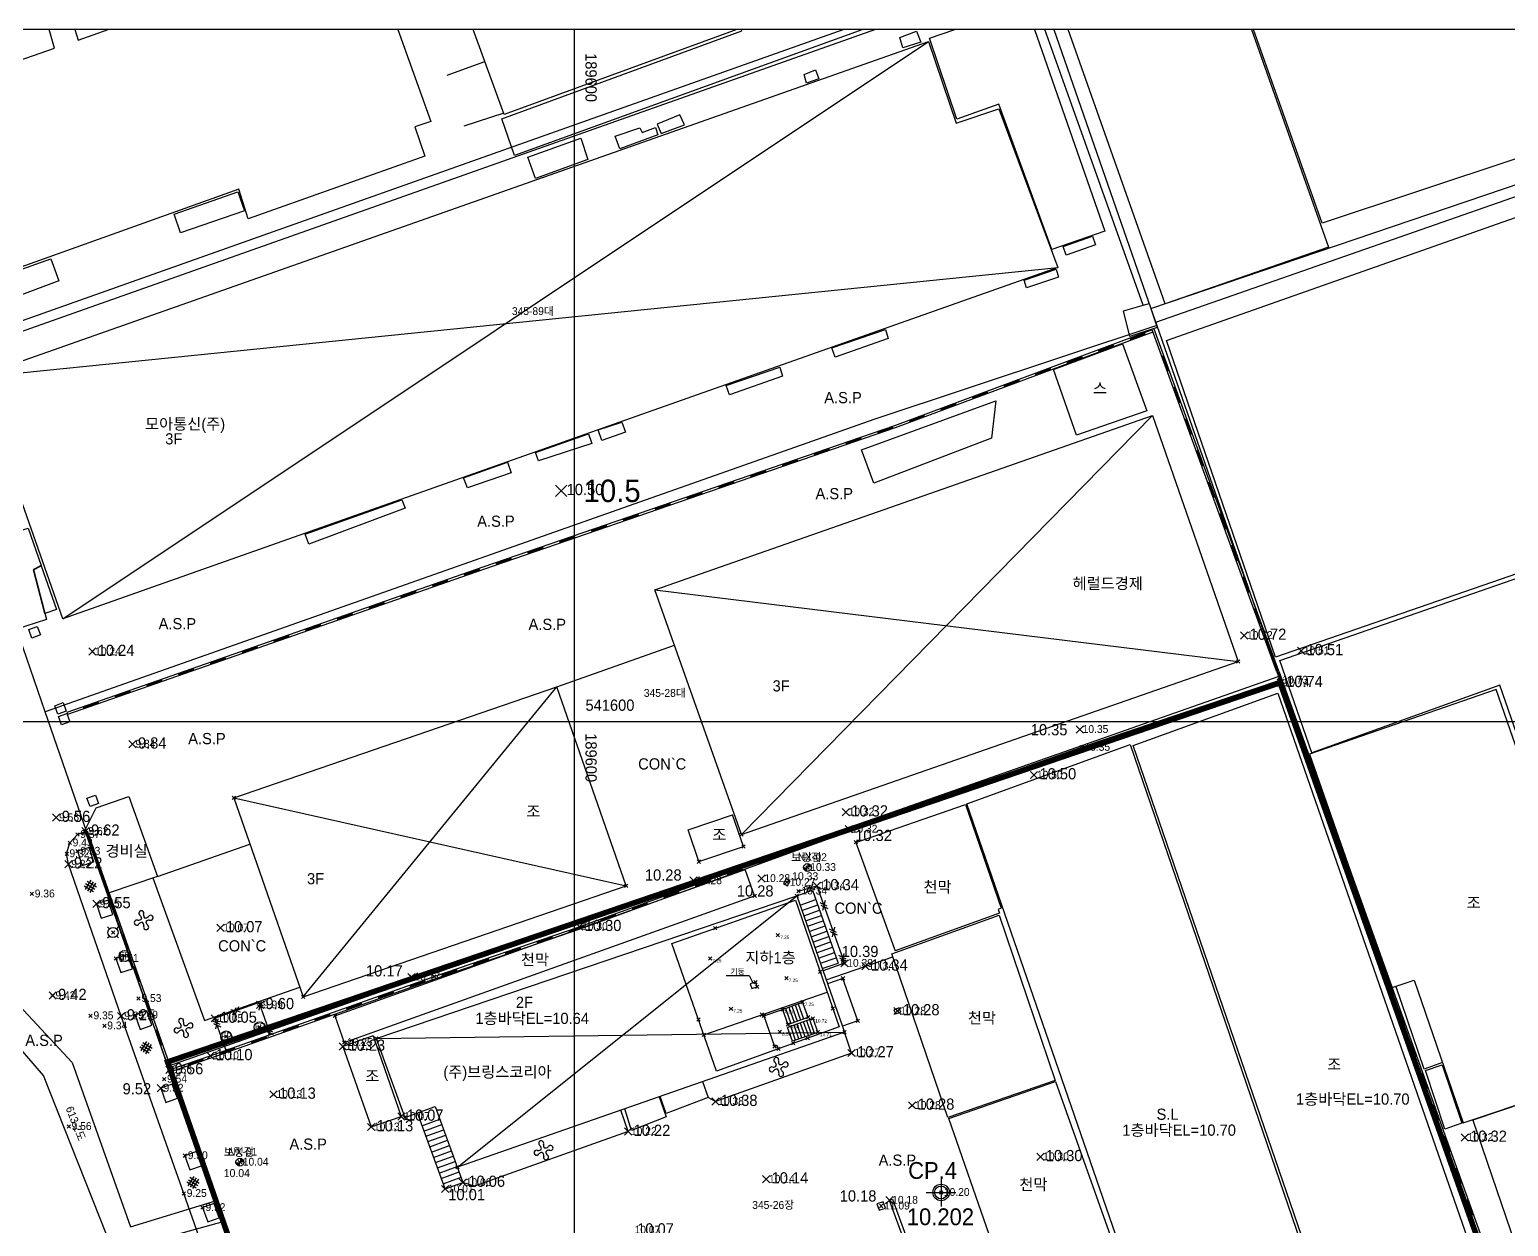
# Model space of a CAD drawing. Extents: x 189484 to 189792, y 541440 to 541662.
# Drawn here: x 189551.4 to 189683.3, y 541555 to 541661.8 of the extents above; entities that cross this region are included whole.
import ezdxf
from ezdxf.enums import TextEntityAlignment as Align
from ezdxf.xclip import XClip

# ---------------------------------------------------------------- set-up
doc = ezdxf.new("R2010")
doc.units = 0
doc.header["$MEASUREMENT"] = 0
doc.header["$XCLIPFRAME"] = 2
doc.linetypes.add('PHANTOM2', pattern=[31.75, 15.875, -3.175, 3.175, -3.175, 3.175, -3.175])
doc.layers.get('0').update_dxf_attribs({"linetype": 'CONTINUOUS'})
for name, color, linetype in [('#REV', 230, 'CONTINUOUS'), ('elevation-1', 4, 'CONTINUOUS'), ('point-1', 4, 'CONTINUOUS'), ('가로등', 4, 'CONTINUOUS'), ('가로수분', 3, 'CONTINUOUS'), ('그리드', 251, 'CONTINUOUS'), ('도근점', 1, 'CONTINUOUS'), ('배수로 집수정 빗물받이', 5, 'CONTINUOUS'), ('보링', 7, 'CONTINUOUS'), ('보링점', 56, 'CONTINUOUS'), ('울타리', 7, 'CONTINUOUS'), ('지번', 6, 'CONTINUOUS'), ('지적도', 1, 'CONTINUOUS'), ('지하1층 현황', 146, 'CONTINUOUS'), ('현황', 7, 'CONTINUOUS'), ('화력주', 4, 'CONTINUOUS')]:
    doc.layers.add(name, color=color, linetype=linetype)
for name, color, linetype, plot in [('CA002', 7, 'CONTINUOUS', False), ('CA0021', 7, 'CONTINUOUS', False), ('SPOTX', 1, 'CONTINUOUS', False), ('SPOTX-지하1층', 1, 'CONTINUOUS', False), ('STEXT3', 7, 'CONTINUOUS', False), ('STEXT3-지하1층', 7, 'CONTINUOUS', False)]:
    doc.layers.add(name, color=color, linetype=linetype, plot=plot)
doc.styles.add('돋움', font='Dotum.ttf')

# ---------------------------------------------------------------- blocks, each defined once
blk = doc.blocks.new('SPOTX')
at = {"color": 1}
for p, q in [((-0.5, -0.5), (0.5, 0.5)), ((0.5, -0.5), (-0.5, 0.5))]:
    blk.add_line(p, q, dxfattribs=at)
blk = doc.blocks.new('CA002')
at = {"layer": 'CA002'}
for points in [[(0.5, 0.5), (-0.5, -0.5)], [(-0.5, 0.5), (0.5, -0.5)]]:
    blk.add_lwpolyline(points, dxfattribs=at)
blk = doc.blocks.new('4564689761')
at = {"layer": '현황', "color": 1, "linetype": 'Continuous'}
for centre, major_axis, ratio, start_param, end_param in [((222050.36, 514389.12), (0.022, 0.223), 0.999999, -0.28291, 4.340292), ((222050.5, 514389.69), (-0.258, 0.258), 0.999999, 2.212612, 3.31498), ((222050.77, 514389.96), (0.198, 0.105), 0.999999, -0.920112, 3.70309), ((222050.2, 514389.36), (0.429, 0.429), 0.999999, 5.710313, 6.223886), ((222051.41, 514389.8), (0.313, 0.313), 1, 2.219269, 2.944291), ((222051.13, 514389.93), (0.272, 0.272), 1, 3.675609, 4.722284), ((222051.44, 514389.05), (-0.212, 0.212), 1, -1.015473, 0.294053), ((222051.6, 514389.55), (0.159, 0.159), 1, 3.489993, 8.113194), ((222050.88, 514388.71), (-0.313, 0.313), 0.999999, -0.704601, 0.020422), ((222050.7, 514388.88), (0.215, 0.215), 1, 5.279399, 6.620024), ((222051.2, 514388.72), (-0.045, 0.22), 0.999999, 0.940074, 5.563273), ((222051.76, 514389.32), (0.429, 0.429), 0.999998, 2.571778, 3.085352)]:
    blk.add_ellipse(centre, major_axis=major_axis, ratio=ratio, start_param=start_param, end_param=end_param, dxfattribs=at)
blk = doc.blocks.new('C-현황')
at = {"layer": '보링점'}
for points in [[(57.08, 17.35), (56.73, 17.35, 0.414214), (57.08, 17)], [(57.08, 17.7), (57.08, 17.35), (57.42, 17.35, 0.414214)], [(6.45, -8.94), (6.11, -8.94, 0.414214), (6.45, -9.29)], [(6.45, -8.59), (6.45, -8.94), (6.8, -8.94, 0.414214)]]:
    blk.add_hatch(color=256, dxfattribs=at).paths.add_polyline_path(points)
at = {"layer": '#REV', "color": 1, "linetype": 'PHANTOM2', "ltscale": 0.5, "const_width": 0.5}
blk.add_lwpolyline([(99.24, 33.84), (0, 0), (22.62, -64.96), (72.07, -46.43), (121.62, -29.14), (99.24, 33.84)], dxfattribs=at)
at = {"layer": '가로등', "color": 12, "linetype": 'Continuous'}
for p, q in [((-5.36, 12.05), (-5.19, 11.88)), ((-4.54, 11.88), (-4.37, 12.05)), ((-5.36, 11.06), (-5.19, 11.23)), ((-4.54, 11.23), (-4.37, 11.06))]:
    blk.add_line(p, q, dxfattribs=at)
at = {"layer": '가로등', "color": 11, "linetype": 'Continuous'}
blk.add_ellipse((-4.87, 11.55), major_axis=(0.322, 0.322), ratio=1, start_param=0.337844, end_param=6.621029, dxfattribs=at)
at = {"layer": '가로수분'}
for points, elevation in [([(-8.03, 18.8), (-7.61, 17.52), (-6.57, 17.86), (-6.99, 19.14), (-8.03, 18.8)], 9.53), ([(-6.33, 14.1), (-5.91, 12.82), (-4.87, 13.16), (-5.29, 14.44), (-6.33, 14.1)], 9.55), ([(-4.61, 9.24), (-4.17, 7.97), (-3.13, 8.32), (-3.58, 9.6), (-4.61, 9.24)], 9.5), ([(-2.9, 4.18), (-2.44, 2.91), (-1.4, 3.28), (-1.86, 4.55), (-2.9, 4.18)], 9.49), ([(-0.61, -2.34), (-0.16, -3.61), (0.88, -3.24), (0.42, -1.97), (-0.61, -2.34)], 9.52), ([(1.55, -8.36), (2, -9.63), (3.04, -9.26), (2.58, -7.99), (1.55, -8.36)], 9.5), ([(3.12, -12.99), (3.58, -14.26), (4.61, -13.89), (4.15, -12.62), (3.12, -12.99)], 9.52)]:
    blk.add_lwpolyline(points, dxfattribs=dict(at, elevation=elevation))
at = {"layer": '배수로 집수정 빗물받이'}
for points, elevation in [([(55.18, 16.35), (54.94, 15.91), (55.29, 15.72), (55.53, 16.16), (55.18, 16.35)], 10.27), ([(65.27, 4.82), (64.8, 4.65), (64.93, 4.28), (65.41, 4.44), (65.27, 4.82)], 10.28)]:
    blk.add_lwpolyline(points, close=True, dxfattribs=dict(at, elevation=elevation))
for points, elevation in [([(64.04, -13.04), (63.84, -12.47), (63.28, -12.66), (63.47, -13.23), (64.04, -13.04)], 11.09), ([(64.38, -12.33), (64.66, -12.23)], 10.17), ([(64.38, -12.33), (67.78, -21.64)], 10.17), ([(64.66, -12.23), (68.06, -21.54)], 10.17)]:
    blk.add_lwpolyline(points, dxfattribs=dict(at, elevation=elevation))
at = {"layer": '보링점'}
for centre in [(57.08, 17.35, 10.33), (6.45, -8.94, 10.04)]:
    blk.add_circle(centre, 0.349, dxfattribs=at)
at = {"layer": '울타리'}
for p, q in [((57.25, 15.26, 10.33), (57.59, 15.88, 10.33)), ((56.87, 15.68, 10.33), (57.73, 15.4, 10.33)), ((57.01, 15.2, 10.33), (57.35, 15.81, 10.33)), ((58.18, 14.23, 10.33), (58.81, 13.92, 10.33)), ((58.26, 13.99, 10.33), (58.9, 13.69, 10.33)), ((58.65, 14.4, 10.33), (58.43, 13.52, 10.33)), ((59.49, 12.04, 10.33), (59.27, 11.17, 10.33)), ((59.02, 11.87, 10.33), (59.65, 11.57, 10.33)), ((59.1, 11.64, 10.33), (59.74, 11.33, 10.33)), ((59.85, 9.52, 10.33), (60.49, 9.21, 10.33)), ((59.94, 9.28, 10.33), (60.58, 8.98, 10.33)), ((60.33, 9.69, 10.33), (60.11, 8.81, 10.33)), ((8.55, 5.02, 10.05), (7.91, 5.32, 10.05)), ((8.16, 4.62, 10.05), (8.38, 5.49, 10.05)), ((6.51, 4.44, 10.05), (5.63, 4.66, 10.05)), ((6.1, 4.83, 10.05), (5.8, 4.19, 10.05)), ((6.34, 4.91, 10.05), (6.04, 4.27, 10.05)), ((8.63, 4.78, 10.05), (7.99, 5.09, 10.05)), ((4.02, 3.67, 10.05), (4.65, 3.37, 10.05)), ((4.1, 3.43, 10.05), (4.74, 3.13, 10.05)), ((4.49, 3.84, 10.05), (4.27, 2.96, 10.05)), ((9.38, 2.66, 10.05), (8.74, 2.97, 10.05)), ((9.46, 2.43, 10.05), (8.83, 2.73, 10.05)), ((8.99, 2.26, 10.05), (9.21, 3.13, 10.05))]:
    blk.add_line(p, q, dxfattribs=at)
at = {"layer": '울타리', "color": 3}
for points, elevation in [([(56.28, 15.25), (57.91, 15.71), (60.38, 8.8), (58.47, 8.13)], 10.33), ([(9.19, 2.45), (8.18, 5.3), (4.2, 3.89), (5.21, 1.04)], 10.05)]:
    blk.add_lwpolyline(points, dxfattribs=dict(at, elevation=elevation))
at = {"layer": '지적도', "linetype": 'Continuous'}
for p, q in [((87.71, 67.21, 10.27), (186.3, 100.68, 10.27)), ((77.07, 97.77, 10.27), (87.71, 67.21, 10.27)), ((87.71, 67.21, 10.27), (88.24, 65.69, 10.27)), ((-10.91, 31.25, 10.27), (-21.88, 62.96, 10.27)), ((99.15, 34.42, 10.27), (121.58, -29.48, 10.27)), ((0.03, -0.36, 10.27), (-10.91, 31.25, 10.27)), ((0.03, -0.36, 10.27), (4.27, -12.4, 10.27)), ((4.27, -12.4, 10.27), (4.93, -14.27, 10.27)), ((4.93, -14.27, 10.27), (22.71, -64.74, 10.27))]:
    blk.add_line(p, q, dxfattribs=at)
at = {"layer": '지적도', "linetype": 'Continuous', "elevation": 10.27}
for points in [[(77.07, 97.77), (63.13, 93.09), (-21.88, 62.96)], [(88.24, 65.69), (63.08, 57.33), (-10.91, 31.25)], [(88.24, 65.69), (98.17, 37.2), (99.15, 34.42)], [(0.03, -0.36), (63.04, 21.71), (99.15, 34.42)], [(-24.09, 8.66), (-14.39, 6.29), (-8.5, -0.06), (-3.31, -14.72), (4.27, -12.4)], [(4.93, -14.27), (-4.81, -16.96), (-11.06, -1.22), (-14.22, 2.44), (-22.92, 5.34)]]:
    blk.add_lwpolyline(points, dxfattribs=at)
at = {"layer": '지하1층 현황'}
blk.add_lwpolyline([(56, 14.43), (59.92, 3.13), (48.97, -0.82), (44.97, 10.57)], close=True, dxfattribs=at)
blk.add_lwpolyline([(49.84, 7.71), (51.88, 7.71), (52.2, 7.05)], dxfattribs=at)
at = {"layer": '지하1층 현황', "elevation": 9.71}
blk.add_lwpolyline([(52.44, 7.13), (51.96, 6.97), (52.11, 6.54), (52.58, 6.69)], close=True, dxfattribs=at)
at = {"layer": '지하1층 현황'}
for points, elevation in [([(47.83, 2.42), (58.84, 6.24)], 9.75), ([(54.85, 4.69), (56.63, 5.33)], 8.57), ([(57.14, 3.99), (56.63, 5.33)], 7.24), ([(53.18, 4.12), (54.85, 4.69)], 9.81), ([(53.18, 4.12), (54.14, 1.38), (54.39, 1.46)], 9.92), ([(54.85, 4.69), (55.33, 3.34)], 8.57), ([(55.13, 4.79), (55.61, 3.44)], 8.57), ([(55.33, 3.34), (57.14, 3.99)], 8.56), ([(55.41, 4.89), (55.89, 3.54)], 8.57), ([(55.69, 4.99), (56.17, 3.64)], 8.57), ([(55.98, 5.09), (56.46, 3.74)], 8.57), ([(56.26, 5.19), (56.74, 3.84)], 8.57), ([(57.57, 3.87), (55.31, 3.08)], 10.72), ([(55.74, 1.86), (55.31, 3.08)], 8.59), ([(56.02, 1.95), (55.6, 3.18)], 8.59), ([(57.57, 3.87), (58, 2.64), (55.74, 1.86)], 10.72), ([(56.31, 2.05), (55.88, 3.28)], 8.59), ([(56.59, 2.15), (56.16, 3.37)], 8.59), ([(56.87, 2.25), (56.45, 3.47)], 8.59), ([(57.16, 2.35), (56.73, 3.57)], 8.59), ([(57.44, 2.45), (57.01, 3.67)], 8.59), ([(57.72, 2.55), (57.3, 3.77)], 8.59), ([(54.49, 1.17), (54.39, 1.46)], 9.91)]:
    blk.add_lwpolyline(points, dxfattribs=dict(at, elevation=elevation))
at = {"layer": '현황', "color": 4, "linetype": 'Continuous'}
for p, q in [((-6.84, 16.21), (-7.36, 15.38)), ((-7.31, 15.93), (-6.48, 15.41)), ((-7.18, 16.14), (-6.34, 15.62)), ((-6.63, 16.08), (-7.15, 15.25)), ((-6.42, 15.95), (-6.94, 15.12)), ((-7.44, 15.72), (-6.61, 15.2)), ((-2.47, 1.34), (-1.63, 0.81)), ((-1.87, 1.83), (-2.39, 1)), ((-2.34, 1.54), (-1.5, 1.02)), ((-2.21, 1.75), (-1.37, 1.23)), ((-1.66, 1.7), (-2.18, 0.87)), ((-1.45, 1.57), (-1.97, 0.74)), ((2.33, -10.21), (1.81, -11.04)), ((1.86, -10.5), (2.69, -11.02)), ((1.99, -10.29), (2.82, -10.81)), ((2.54, -10.34), (2.02, -11.17)), ((2.75, -10.47), (2.23, -11.3)), ((1.73, -10.7), (2.56, -11.23))]:
    blk.add_line(p, q, dxfattribs=at)
at = {"layer": '현황'}
for points in [[(83.18, 130.33), (103.55, 72.69), (88.99, 67.64), (66.84, 130.33)], [(186.75, 100.56), (144.83, 85.77), (88.14, 65.96)], [(87.03, 67.5), (80.63, 85.45), (76.58, 96.85), (-21.92, 62.01)], [(-9.34, 39.54), (67.89, 91.05)], [(24.94, 88.02), (28.3, 89.26)], [(30, 84.64), (26.42, 83.48)], [(-16.95, 61.09), (79.42, 70.87)], [(87.82, 65.31), (64.83, 56.75), (28.12, 44.13), (-9, 31.18)], [(87.89, 65.12), (64.9, 56.56), (28.18, 43.94), (-8.93, 30.99)], [(87.82, 65.31), (87.8, 65.35)], [(98.94, 34.8), (96.5, 41.46), (87.82, 65.31)], [(99.14, 34.85), (96.69, 41.53), (88, 65.38)], [(51.19, 20.3), (43.48, 42.12), (87.87, 57.68), (95.5, 35.73)], [(51.19, 20.3), (87.87, 57.68)], [(43.48, 42.12), (95.5, 35.73)], [(34.72, 33.46), (45.22, 37.17)], [(51.19, 20.3), (95.5, 35.73)], [(99.14, 34.85), (122, -29)], [(0.33, -0.64), (3.81, 0.55), (23.78, 7.62), (36.72, 12.07), (60.77, 20.77), (81.54, 28.07), (99.21, 34.07)], [(0.4, -0.83), (3.88, 0.36), (23.84, 7.43), (36.79, 11.88), (60.84, 20.58), (81.6, 27.88), (99.27, 33.88)], [(5.9, 23.56), (34.72, 33.46)], [(12.09, 5.82), (34.72, 33.46)], [(40.92, 15.72), (34.72, 33.46)], [(-9, 31.18), (-8.93, 30.99)], [(-7.44, 20.53), (-6.36, 22.67), (-3.47, 23.69), (-0.91, 16.56), (-5.22, 15.1)], [(5.9, 23.56), (12.09, 5.82)], [(5.9, 23.56), (40.92, 15.72)], [(61.39, 19.59), (71.17, 22.97), (74.36, 13.71), (74.1, 13.59), (74.22, 13.28), (64.91, 9.9)], [(46.43, 20.71), (50.4, 22.06)], [(51.37, 19.22), (50.4, 22.06)], [(-7.36, 20.56), (0.14, -0.7), (9.6, -27.48), (11.91, -27.75)], [(-7.18, 20.63), (0.33, -0.64), (9.75, -27.29), (11.85, -27.54)], [(47.39, 17.87), (46.43, 20.71)], [(-0.91, 16.56), (7.34, 19.43)], [(47.39, 17.87), (51.37, 19.22)], [(61.39, 19.59), (64.91, 9.9)], [(-1.31, 16.42), (3.28, 3.7), (11.79, 6.68)], [(12.09, 5.82), (40.92, 15.72)], [(18.6, 2.08), (56.12, 14.83)], [(25.86, -9.39), (56.12, 14.83)], [(56.12, 14.83), (57.54, 15.33)], [(56.12, 14.83), (60.38, 2.65)], [(57.54, 15.33), (59.81, 8.82)], [(56.42, 13.99), (57.83, 14.49)], [(56.58, 13.52), (58, 14.02)], [(56.75, 13.05), (58.16, 13.54)], [(56.91, 12.58), (58.33, 13.07)], [(57.08, 12.11), (58.49, 12.6)], [(57.24, 11.63), (58.66, 12.13)], [(57.41, 11.16), (58.82, 11.66)], [(57.57, 10.69), (58.99, 11.18)], [(57.74, 10.22), (59.15, 10.71)], [(57.9, 9.74), (59.32, 10.24)], [(58.07, 9.27), (59.48, 9.77)], [(58.23, 8.8), (59.65, 9.3)], [(58.4, 8.33), (59.81, 8.82)], [(113.73, -0.05), (112.09, -0.64), (109.59, 6.7)], [(18.6, 2.08), (60.38, 2.65)], [(60.38, 2.65), (25.86, -9.39)], [(18.6, 2.08), (21.17, -4.96)], [(48.24, -3.19), (47.74, -1.76)], [(43.85, -3.12), (44.48, -4.89), (41.39, -6.1), (40.79, -4.18)], [(48.23, -3.18), (44.48, -4.59), (43.93, -3.09)], [(21.17, -4.96), (23.87, -3.97)], [(23.87, -3.97), (26.35, -10.74)]]:
    blk.add_lwpolyline(points, dxfattribs=at)
for points in [[(76.14, 97.2), (30.96, 80.86), (29.81, 84.13), (51.24, 91.98), (50.63, 94.02), (71.61, 101.62), (67.36, 113.68), (70.2, 114.66)], [(149.34, 112.14), (156.23, 92.51), (102.99, 74.83), (96.3, 93.71), (98.5, 94.53), (98.62, 94.14), (100.36, 94.69), (100.3, 94.91)], [(25.82, 96.01), (45.89, 103.24), (46.92, 100.54), (48.47, 101.12), (51.03, 92.19), (30.04, 84.52)], [(23.49, 83.9), (22.05, 83.43), (22.94, 80.8), (7.19, 75.22), (6.37, 77.86), (-20.76, 68.18), (-22.62, 73.45), (-24.17, 72.83), (-24.71, 74.29), (-23.2, 74.92), (-26.64, 84.66), (-10.1, 90.43), (-10.63, 92.33), (-8.55, 93), (-7.99, 91.15), (17.62, 100.15)], [(98.82, 36.1), (89.12, 64.36), (186.43, 98.66), (196.27, 69.32), (156.65, 55.82), (156.54, 56.06)], [(83.61, 74.11), (78.88, 72.48), (74.16, 85.45), (70.4, 84.12), (67.96, 91.34), (76.6, 94.21)], [(74.14, 85.03), (79.42, 70.87), (-9.34, 39.54), (-16.97, 61.15), (67.89, 91.05), (70.35, 83.76)], [(65.32, 91.4), (66.82, 91.95), (67.18, 90.99), (65.58, 90.46)], [(56.79, 88.1), (57.8, 88.52), (58.1, 87.7), (56.99, 87.33)], [(46.1, 83.6), (45.71, 84.49), (43.68, 83.67), (44.02, 82.84)], [(39.93, 82.59), (42.14, 83.34), (42.35, 82.91), (43.52, 83.36), (43.73, 82.7), (40.34, 81.45)], [(37.5, 80.5), (32.81, 78.81), (32.13, 80.71), (36.87, 82.4)], [(1.15, 73.97), (0.58, 75.64), (6.28, 77.62), (6.87, 75.93)], [(82.78, 72.91), (80.17, 71.98), (79.89, 72.74), (82.52, 73.67)], [(-9.71, 69.67), (-16.3, 67.23), (-17.04, 69.29), (-10.4, 71.64)], [(79.47, 70.02), (76.62, 69.06), (76.41, 69.74), (79.27, 70.72)], [(85.27, 67), (87.56, 67.65), (88.29, 65.51), (85.83, 64.73)], [(64.28, 64.55), (59.54, 62.88), (59.26, 63.7), (64.04, 65.33)], [(79.04, 61.77), (85.18, 64.06), (87.34, 58.08), (81.09, 55.91)], [(54.85, 61.17), (50.13, 59.52), (49.82, 60.36), (54.61, 61.99)], [(73.89, 58.98), (73.5, 55.65), (63, 51.64), (61.89, 54.61)], [(40.85, 56.18), (38.75, 55.44), (38.42, 56.38), (40.52, 57.09)], [(37.85, 55.17), (33.09, 53.62), (32.82, 54.36), (37.55, 56.04)], [(99.23, 35.82), (156.6, 55.75), (159.6, 47.02), (140.62, 40.01), (141.65, 36.52), (120.35, 29.24), (118.84, 33.62), (102.08, 27.59)], [(30.66, 52.56), (26.74, 51.21), (26.41, 52.12), (30.32, 53.5)], [(21.18, 49.41), (12.59, 46.19), (12.26, 47.09), (20.89, 50.15)], [(-16.4, 46.39), (-12.45, 47.63), (-11.28, 44.28), (-11.97, 43.92), (-10.81, 39.47), (-13.58, 38.57)], [(-9.92, 40.37), (-10.94, 40.01), (-11.96, 43.9), (-11.28, 44.26)], [(-12.37, 38.57), (-11.62, 38.84), (-11.35, 38.09), (-12.1, 37.82)], [(115.57, -5.42), (130.22, -0.53), (118.51, 33.22), (101.86, 27.47), (109.15, 6.62), (111.21, 7.31)], [(-10.06, 31.78), (-9.31, 32.06), (-9.04, 31.3), (-9.79, 31.03)], [(86.13, 28.22), (99.04, 32.9), (119.29, -25.31), (106.19, -30.12)], [(-9.73, 30.83), (-8.98, 31.1), (-8.71, 30.35), (-9.46, 30.08)], [(71.3, 23.02), (85.88, 28.33), (105.86, -30.03), (91.36, -35.09)], [(64.61, 9.65), (74.17, 13.09), (79.18, -1.66), (69.6, -4.94)], [(116.42, -5.2), (123.18, -24.98), (177.51, -5.85), (170.88, 13.18)], [(113.95, -5.98), (112.21, -0.77), (113.71, -0.26), (115.44, -5.45)], [(69.69, -5.05), (79.22, -1.73), (84.58, -16.88), (74.97, -20.26)]]:
    blk.add_lwpolyline(points, close=True, dxfattribs=at)
for points, elevation in [([(98.94, 34.8), (121.88, -29.26)], 10.74), ([(-8.85, 17.65), (-9.01, 18.58), (-8.73, 19.54), (-8.04, 20.3), (-7.18, 20.63)], 9.22), ([(-4.13, 4.1), (-8.85, 17.65)], 9.24), ([(14.91, 4.11), (51.53, 17.18)], 10.35), ([(52.37, 14.81), (51.53, 17.18)], 10.24), ([(15.74, 1.75), (52.37, 14.81)], 10.24), ([(58.74, 7.34), (64.7, 9.38)], 10.33), ([(60.25, 7.46), (58.87, 6.98)], 13.66), ([(61.58, 3.66), (60.25, 7.46)], 13.78), ([(6.49, -26.04), (1.45, -11.73), (-4.13, 4.1)], 9.33), ([(14.91, 4.11), (15.74, 1.75)], 10.35), ([(61.58, 3.66), (60.2, 3.18)], 13.78), ([(61.02, 0.8), (60.38, 2.65)], 10.27), ([(18.34, 2.33), (15.64, 1.39)], 10.22), ([(15.64, 1.39), (18.15, -5.8)], 10.22), ([(18.34, 2.33), (20.85, -4.86)], 10.22), ([(61.02, 0.8), (48.87, -3.53)], 10.27), ([(48.87, -3.53), (48.23, -3.18)], 10.27), ([(18.15, -5.8), (20.85, -4.86)], 10.12), ([(24.75, -11.33), (22.28, -4.55)], 10.01), ([(22.69, -5.69), (24.29, -5.11)], 10.01), ([(41.08, -6.21), (40.42, -4.31)], 10.22), ([(22.86, -6.16), (24.46, -5.58)], 10.01), ([(23.04, -6.63), (24.63, -6.05)], 10.01), ([(23.21, -7.1), (24.81, -6.52)], 10.01), ([(41.08, -6.21), (27.39, -11.09)], 10.22), ([(23.38, -7.57), (24.98, -6.99)], 10.01), ([(23.55, -8.04), (25.15, -7.46)], 10.01), ([(23.72, -8.51), (25.32, -7.93)], 10.01), ([(23.9, -8.98), (25.49, -8.4)], 10.01), ([(24.07, -9.45), (25.66, -8.87)], 10.01), ([(24.24, -9.92), (25.84, -9.34)], 10.01), ([(24.41, -10.39), (26.01, -9.8)], 10.01), ([(24.58, -10.86), (26.18, -10.27)], 10.01), ([(24.75, -11.33), (26.35, -10.74)], 10.01), ([(27.39, -11.09), (26.34, -10.75)], 10.22)]:
    blk.add_lwpolyline(points, dxfattribs=dict(at, elevation=elevation))
at = {"layer": '현황', "flags": 128}
blk.add_lwpolyline([(-7.19, 23.54), (-6.44, 23.81), (-6.16, 23.06), (-6.91, 22.79)], close=True, dxfattribs=at)
at = {"layer": '현황'}
for points in [[(87.2, 65.08), (87.27, 64.89), (85.8, 64.56), (85.87, 64.37)], [(84.39, 64.03), (84.46, 63.84), (82.98, 63.51), (83.05, 63.32)], [(81.58, 62.98), (81.65, 62.8), (80.17, 62.46), (80.24, 62.27)], [(89.18, 61.58), (89.36, 61.65), (88.66, 62.99), (88.85, 63.06)], [(75.96, 60.89), (76.03, 60.7), (74.55, 60.37), (74.62, 60.18)], [(78.77, 61.94), (78.84, 61.75), (77.36, 61.41), (77.43, 61.23)], [(73.14, 59.84), (73.21, 59.66), (71.74, 59.32), (71.81, 59.13)], [(90.2, 58.76), (90.39, 58.83), (89.69, 60.17), (89.88, 60.24)], [(70.33, 58.8), (70.4, 58.61), (68.93, 58.27), (69, 58.09)], [(67.52, 57.75), (67.59, 57.56), (66.12, 57.23), (66.19, 57.04)], [(91.23, 55.94), (91.42, 56.01), (90.71, 57.35), (90.9, 57.42)], [(61.87, 55.73), (61.94, 55.54), (60.45, 55.24), (60.52, 55.05)], [(64.71, 56.71), (64.77, 56.52), (63.29, 56.22), (63.36, 56.03)], [(59.03, 54.76), (59.1, 54.57), (57.62, 54.27), (57.68, 54.08)], [(92.25, 53.12), (92.44, 53.19), (91.74, 54.53), (91.93, 54.6)], [(53.36, 52.81), (53.43, 52.62), (51.94, 52.32), (52.01, 52.13)], [(56.2, 53.78), (56.26, 53.59), (54.78, 53.29), (54.84, 53.1)], [(50.52, 51.83), (50.59, 51.64), (49.1, 51.34), (49.17, 51.15)], [(93.28, 50.3), (93.47, 50.37), (92.77, 51.71), (92.96, 51.78)], [(47.69, 50.86), (47.75, 50.67), (46.27, 50.37), (46.33, 50.18)], [(42.01, 48.91), (42.08, 48.72), (40.59, 48.42), (40.66, 48.23)], [(44.85, 49.88), (44.91, 49.69), (43.43, 49.39), (43.5, 49.2)], [(94.31, 47.48), (94.5, 47.55), (93.79, 48.89), (93.98, 48.96)], [(39.18, 47.93), (39.24, 47.74), (37.76, 47.44), (37.82, 47.25)], [(36.34, 46.95), (36.4, 46.77), (34.92, 46.47), (34.98, 46.28)], [(30.66, 45), (30.73, 44.82), (29.25, 44.52), (29.31, 44.33)], [(33.5, 45.98), (33.57, 45.79), (32.08, 45.49), (32.15, 45.3)], [(95.33, 44.66), (95.52, 44.73), (94.82, 46.07), (95.01, 46.14)], [(27.83, 44.03), (27.89, 43.84), (26.41, 43.53), (26.48, 43.35)], [(24.99, 43.04), (25.06, 42.85), (23.58, 42.55), (23.64, 42.36)], [(96.36, 41.84), (96.55, 41.91), (95.85, 43.25), (96.04, 43.32)], [(19.33, 41.06), (19.4, 40.87), (17.91, 40.57), (17.98, 40.38)], [(22.16, 42.05), (22.23, 41.86), (20.75, 41.56), (20.81, 41.37)], [(16.5, 40.08), (16.56, 39.89), (15.08, 39.58), (15.15, 39.39)], [(97.39, 39.03), (97.58, 39.1), (96.88, 40.44), (97.06, 40.51)], [(13.66, 39.09), (13.73, 38.9), (12.25, 38.59), (12.31, 38.4)], [(8, 37.11), (8.06, 36.92), (6.58, 36.62), (6.65, 36.43)], [(10.83, 38.1), (10.9, 37.91), (9.42, 37.61), (9.48, 37.42)], [(98.43, 36.21), (98.61, 36.28), (97.91, 37.62), (98.1, 37.69)], [(5.17, 36.12), (5.23, 35.93), (3.75, 35.63), (3.82, 35.44)], [(2.33, 35.13), (2.4, 34.95), (0.92, 34.64), (0.98, 34.45)], [(-3.33, 33.16), (-3.27, 32.97), (-4.75, 32.66), (-4.68, 32.48)], [(-0.5, 34.15), (-0.43, 33.96), (-1.91, 33.65), (-1.85, 33.46)], [(95.14, 32.69), (95.21, 32.5), (96.56, 33.17), (96.63, 32.98)], [(-6.16, 32.17), (-6.1, 31.98), (-7.58, 31.68), (-7.51, 31.49)], [(92.3, 31.72), (92.37, 31.54), (93.72, 32.21), (93.79, 32.02)], [(99.63, 32.88, 10.74), (99.82, 32.95, 10.74), (100.14, 31.47, 10.74), (100.32, 31.53, 10.74)], [(89.46, 30.76), (89.53, 30.57), (90.88, 31.24), (90.95, 31.05)], [(83.78, 28.83), (83.84, 28.64), (85.2, 29.32), (85.27, 29.13)], [(86.62, 29.8), (86.69, 29.61), (88.04, 30.28), (88.11, 30.09)], [(100.64, 30.05, 10.74), (100.83, 30.12, 10.74), (101.15, 28.64, 10.74), (101.34, 28.71, 10.74)], [(80.94, 27.86), (81.01, 27.67), (81.54, 28.07), (81.6, 27.88)], [(81.54, 28.07), (81.6, 27.88), (82.36, 28.35), (82.42, 28.16)], [(78.11, 26.87), (78.18, 26.68), (79.53, 27.37), (79.59, 27.18)], [(101.65, 27.23, 10.74), (101.84, 27.3, 10.74), (102.16, 25.82, 10.74), (102.35, 25.89, 10.74)], [(72.45, 24.88), (72.52, 24.69), (73.87, 25.37), (73.93, 25.19)], [(75.28, 25.87), (75.35, 25.68), (76.7, 26.37), (76.76, 26.18)], [(69.62, 23.88), (69.69, 23.69), (71.04, 24.38), (71.1, 24.19)], [(102.66, 24.41, 10.74), (102.85, 24.47, 10.74), (103.17, 22.99, 10.74), (103.36, 23.06, 10.74)], [(66.79, 22.89), (66.86, 22.7), (68.21, 23.38), (68.27, 23.2)], [(61.13, 20.9), (61.2, 20.71), (62.55, 21.39), (62.61, 21.2)], [(63.96, 21.89), (64.03, 21.7), (65.38, 22.39), (65.44, 22.2)], [(103.68, 21.58, 10.74), (103.86, 21.65, 10.74), (104.18, 20.17, 10.74), (104.37, 20.24, 10.74)], [(-7.11, 19.83), (-6.92, 19.9), (-6.61, 18.42), (-6.42, 18.49)], [(58.31, 19.88), (58.38, 19.69), (59.72, 20.39), (59.79, 20.2)], [(55.49, 18.86), (55.56, 18.67), (56.9, 19.37), (56.97, 19.18)], [(104.69, 18.76, 10.74), (104.88, 18.82, 10.74), (105.19, 17.34, 10.74), (105.38, 17.41, 10.74)], [(49.85, 16.82), (49.91, 16.63), (51.26, 17.33), (51.32, 17.14)], [(52.67, 17.84), (52.74, 17.65), (54.08, 18.35), (54.15, 18.16)], [(-6.11, 17), (-5.92, 17.07), (-5.61, 15.59), (-5.42, 15.66)], [(47.02, 15.8), (47.09, 15.61), (48.44, 16.31), (48.5, 16.12)], [(105.7, 15.93, 10.74), (105.89, 16, 10.74), (106.21, 14.52, 10.74), (106.39, 14.59, 10.74)], [(44.2, 14.77), (44.27, 14.59), (45.61, 15.29), (45.68, 15.1)], [(-5.11, 14.18), (-4.92, 14.24), (-4.61, 12.76), (-4.42, 12.83)], [(38.56, 12.73), (38.63, 12.55), (39.97, 13.24), (40.04, 13.06)], [(41.38, 13.75), (41.45, 13.57), (42.79, 14.26), (42.86, 14.08)], [(35.74, 11.73), (35.8, 11.54), (36.72, 12.07), (36.79, 11.88)], [(36.72, 12.07), (36.79, 11.88), (37.15, 12.22), (37.22, 12.04)], [(106.71, 13.11, 10.74), (106.9, 13.18, 10.74), (107.22, 11.7, 10.74), (107.4, 11.76, 10.74)], [(-4.11, 11.35), (-3.92, 11.41), (-3.61, 9.93), (-3.42, 10)], [(32.9, 10.75), (32.96, 10.57), (34.32, 11.24), (34.38, 11.05)], [(27.22, 8.81), (27.29, 8.62), (28.64, 9.29), (28.71, 9.1)], [(30.06, 9.78), (30.13, 9.59), (31.48, 10.27), (31.54, 10.08)], [(107.72, 10.28, 10.74), (107.91, 10.35, 10.74), (108.23, 8.87, 10.74), (108.42, 8.94, 10.74)], [(-3.11, 8.52), (-2.92, 8.58), (-2.61, 7.1), (-2.42, 7.17)], [(24.39, 7.83), (24.45, 7.64), (25.8, 8.32), (25.87, 8.13)], [(21.56, 6.84), (21.62, 6.65), (22.97, 7.34), (23.04, 7.15)], [(108.73, 7.46, 10.74), (108.92, 7.53, 10.74), (109.24, 6.05, 10.74), (109.43, 6.12, 10.74)], [(-2.11, 5.69), (-1.92, 5.76), (-1.61, 4.27), (-1.42, 4.34)], [(15.9, 4.83), (15.97, 4.64), (17.31, 5.33), (17.38, 5.14)], [(18.73, 5.83), (18.79, 5.65), (20.14, 6.34), (20.21, 6.15)], [(13.07, 3.83), (13.14, 3.64), (14.49, 4.33), (14.55, 4.14)], [(109.75, 4.64, 10.74), (109.93, 4.7, 10.74), (110.25, 3.22, 10.74), (110.44, 3.29, 10.74)], [(-1.11, 2.86), (-0.93, 2.93), (-0.61, 1.45), (-0.43, 1.51)], [(10.25, 2.83), (10.31, 2.64), (11.66, 3.33), (11.73, 3.14)], [(4.59, 0.82), (4.66, 0.63), (6, 1.32), (6.07, 1.14)], [(7.42, 1.83), (7.48, 1.64), (8.83, 2.33), (8.9, 2.14)], [(110.76, 1.81, 10.74), (110.95, 1.88, 10.74), (111.26, 0.4, 10.74), (111.45, 0.47, 10.74)], [(-0.11, 0.03), (0.07, 0.1), (0.14, -0.7), (0.33, -0.64)], [(1.75, -0.15), (1.82, -0.34), (3.17, 0.33), (3.24, 0.14)], [(0.14, -0.7), (0.33, -0.64), (0.38, -1.38), (0.57, -1.32)], [(111.77, -1.01, 10.74), (111.96, -0.95, 10.74), (112.27, -2.43, 10.74), (112.46, -2.36, 10.74)], [(0.88, -2.8), (1.07, -2.73), (1.38, -4.21), (1.57, -4.14)], [(112.78, -3.84, 10.74), (112.97, -3.77, 10.74), (113.29, -5.25, 10.74), (113.47, -5.18, 10.74)], [(1.88, -5.63), (2.07, -5.56), (2.38, -7.04), (2.57, -6.97)], [(113.79, -6.66, 10.74), (113.98, -6.59, 10.74), (114.3, -8.07, 10.74), (114.49, -8.01, 10.74)], [(2.88, -8.45), (3.07, -8.39), (3.38, -9.87), (3.57, -9.8)], [(114.8, -9.49, 10.74), (114.99, -9.42, 10.74), (115.31, -10.9, 10.74), (115.5, -10.83, 10.74)], [(3.88, -11.28), (4.07, -11.22), (4.38, -12.7), (4.57, -12.63)], [(115.81, -12.31, 10.74), (116, -12.24, 10.74), (116.32, -13.72, 10.74), (116.51, -13.66, 10.74)], [(4.88, -14.11), (5.07, -14.04), (5.38, -15.53), (5.57, -15.46)]]:
    blk.add_solid(points, dxfattribs=at)
at = {"layer": '화력주'}
for centre in [(-3.84, 9.46), (5.23, 2.27), (8.21, 3.09, 13.64)]:
    blk.add_circle(centre, 0.493, dxfattribs=at)
at = {"layer": '현황'}
for p in [(-222053.11, -514376.69), (-222049.56, -514386.3), (-221996.47, -514389.78), (-222017.44, -514397.22)]:
    blk.add_blockref('4564689761', p, dxfattribs=at)
at = {"layer": '보링점', "style": '돋움'}
for s, p in [('보링점', (55.63, 17.9, 0.29)), ('10.33', (55.71, 16.21, 0.29)), ('보링점', (5.01, -8.39)), ('10.04', (5.01, -10.27))]:
    blk.add_text(s, height=0.714, dxfattribs=at).set_placement(p)
at = {"layer": '지번', "color": 6, "linetype": 'Continuous', "style": '돋움'}
for s, p in [('345-89대', (32.58, 67, 10.27)), ('345-28대', (44.35, 32.94, 10.27)), ('345-26장', (54.02, -12.74, 10.27))]:
    blk.add_text(s, height=0.7, dxfattribs=at).set_placement(p, align=Align.MIDDLE)
blk.add_text('613-2도', height=0.7, rotation=291.2579, dxfattribs=at).set_placement((-8.18, -5.49, 10.27), align=Align.MIDDLE)
at = {"layer": '지하1층 현황', "style": '돋움'}
blk.add_text('지하1층', height=1, dxfattribs=at).set_placement((51.54, 8.81))
blk.add_text('기둥', height=0.5, dxfattribs=at).set_placement((50.85, 8.06), align=Align.MIDDLE_CENTER)
at = {"layer": '현황', "color": 7, "linetype": 'Continuous', "style": '돋움'}
for s, p in [('A.S.P', (58.58, 58.77)), ('A.S.P', (57.8, 50.2)), ('A.S.P', (27.62, 47.74)), ('A.S.P', (-0.8, 38.6)), ('A.S.P', (32.2, 38.54)), ('A.S.P', (1.84, 28.35)), ('CON`C', (41.98, 26.09)), ('CON`C', (59.49, 13.22)), ('CON`C', (4.51, 9.86))]:
    blk.add_text(s, height=1, dxfattribs=at).set_placement(p)
at = {"layer": '현황', "style": '돋움'}
for s, p in [('스', (82.55, 59.6)), ('모아통신(주)', (-2.01, 56.42)), ('3F', (-0.21, 55.09)), ('헤럴드경제', (80.73, 42.19)), ('3F', (53.97, 33.05)), ('조', (32, 21.85)), ('조', (48.59, 19.77, 10.22)), ('경비실', (-5.54, 18.32)), ('3F', (12.44, 15.85)), ('천막', (67.43, 15.12, 10.22)), (' 조', (115.52, 13.71)), ('천막', (31.52, 8.63, 10.22)), ('2F', (31.07, 4.82)), ('1층바닥EL=10.64', (27.46, 3.39)), ('천막', (71.39, 3.43, 10.22)), ('A.S.P', (-12.69, 1.43)), ('조', (103.44, -0.72)), ('조', (17.63, -1.76, 10.22)), ('(주)브링스코리아', (24.6, -1.39)), ('1층바닥EL=10.70', (100.66, -3.81)), ('S.L', (88.22, -5.16)), ('1층바닥EL=10.70', (85.17, -6.58)), ('A.S.P', (10.87, -7.83)), ('A.S.P', (63.43, -9.26)), ('천막', (75.98, -11.43, 10.22))]:
    blk.add_text(s, height=1, dxfattribs=at).set_placement(p)
at = {"layer": '화력주', "style": '돋움', "width": 0.65}
for p in [(-3.82, 9.47), (8.23, 3.11, 13.64), (5.25, 2.28)]:
    blk.add_text('EP', height=0.7, dxfattribs=at).set_placement(p, align=Align.MIDDLE)

msp = doc.modelspace()

# ---------------------------------------------------------------- linework, layer by layer
at = {"layer": '그리드'}
for points in [[(189600, 541661.77), (189600, 541440.17)], [(189764.13, 541600), (189483.73, 541600)]]:
    msp.add_lwpolyline(points, dxfattribs=at)
at = {"layer": '도근점', "color": 1, "linetype": 'Continuous'}
for p, q in [((189632.72, 541559.27, 10.2), (189632.72, 541556.78, 10.2)), ((189631.4, 541558.03, 10.2), (189634.04, 541558.03, 10.2))]:
    msp.add_line(p, q, dxfattribs=at)
at = {"layer": '도근점', "color": 1}
for radius in [0.735, 0.574]:
    msp.add_circle((189632.72, 541558.03, 10.2), radius, dxfattribs=at)

# ---------------------------------------------------------------- block references
at = {"layer": 'CA002'}
msp.add_blockref('CA002', (189598.83, 541620.62, 10.52), dxfattribs=at)
at = {"layer": 'point-1', "color": 1, "xscale": 0.6479999999761646, "yscale": 0.6479999999761646, "zscale": 0.6479999999761646}
for p in [(189598.83, 541620.62, 10.52), (189659.75, 541607.72, 10.72), (189557.01, 541606.28, 10.23), (189664.83, 541606.35, 10.51), (189663.01, 541603.5, 10.74), (189645.09, 541599.34, 10.35), (189560.59, 541598.02, 9.83), (189641.01, 541595.27, 10.5), (189553.79, 541591.47, 9.56), (189624.23, 541591.96, 10.32), (189556.41, 541590.25, 9.61), (189624.49, 541590.44), (189554.88, 541587.32, 9.22), (189610.63, 541585.85, 10.28), (189616.7, 541586.03, 10.27), (189621.64, 541585.38, 10.34), (189557.39, 541583.77, 9.55), (189568.43, 541581.63, 10.06), (189600.45, 541581.74), (189624.1, 541578.47, 10.33), (189625.98, 541578.21, 10.33), (189585.48, 541577.25, 10.17), (189553.47, 541575.59, 9.41), (189559.59, 541573.77, 9.24), (189571.98, 541574.77, 9.98), (189628.83, 541574.22, 10.28), (189567.93, 541573.56, 10.05), (189579.36, 541571.06, 10.22), (189567.54, 541570.22), (189624.74, 541570.47, 10.27), (189563.88, 541568.96, 9.56), (189563.11, 541567.33, 9.52), (189573.18, 541566.78, 10.13), (189612.59, 541566.14, 10.38), (189630.15, 541565.8, 10.27), (189584.57, 541564.81, 10.12), (189581.88, 541563.87, 10.12), (189604.8, 541563.46, 10.22), (189679.44, 541562.94, 10.32), (189641.58, 541561.21, 10.3), (189617.11, 541559.22, 10.13), (189588.48, 541558.34, 10.01), (189590.06, 541558.92, 10.22), (189628.11, 541557.34, 10.17)]:
    msp.add_blockref('SPOTX', p, dxfattribs=at)
at = {"layer": 'SPOTX'}
for p, xscale, yscale, zscale in [((189659.75, 541607.72, 10.72), 0.2999999999889651, 0.2999999999889651, 0.2999999999889651), ((189557.01, 541606.28, 10.23), 0.2999999999889651, 0.2999999999889651, 0.2999999999889651), ((189664.83, 541606.35, 10.51), 0.2999999999889651, 0.2999999999889651, 0.2999999999889651), ((189659.22, 541605.4), 0.299999999988965, 0.299999999988965, 0.299999999988965), ((189662.9, 541603.73, 10.73), 0.299999999988965, 0.299999999988965, 0.299999999988965), ((189663.01, 541603.5, 10.74), 0.299999999988965, 0.299999999988965, 0.299999999988965), ((189645.09, 541599.34, 10.35), 0.299999999988965, 0.299999999988965, 0.299999999988965), ((189560.59, 541598.02, 9.83), 0.2999999999889651, 0.2999999999889651, 0.2999999999889651), ((189645.26, 541597.74, 10.35), 0.299999999988965, 0.299999999988965, 0.299999999988965), ((189641.01, 541595.27, 10.5), 0.299999999988965, 0.299999999988965, 0.299999999988965), ((189569.62, 541593.23), 0.299999999988965, 0.299999999988965, 0.299999999988965), ((189553.79, 541591.47, 9.56), 0.299999999988965, 0.299999999988965, 0.299999999988965), ((189624.23, 541591.96, 10.32), 0.299999999988965, 0.299999999988965, 0.299999999988965), ((189555.68, 541589.97, 9.56), 0.299999999988965, 0.299999999988965, 0.299999999988965), ((189556.41, 541590.25, 9.61), 0.299999999988965, 0.299999999988965, 0.299999999988965), ((189614.91, 541589.97), 0.299999999988965, 0.299999999988965, 0.299999999988965), ((189624.49, 541590.44, 10.32), 0.299999999988965, 0.299999999988965, 0.299999999988965), ((189554.99, 541589.22, 9.43), 0.299999999988965, 0.299999999988965, 0.299999999988965), ((189555.69, 541588.47, 9.53), 0.299999999988965, 0.299999999988965, 0.299999999988965), ((189615.09, 541588.89), 0.299999999988965, 0.299999999988965, 0.299999999988965), ((189625.12, 541589.27), 0.299999999988965, 0.299999999988965, 0.299999999988965), ((189554.72, 541588.25, 9.31), 0.299999999988965, 0.299999999988965, 0.299999999988965), ((189554.88, 541587.32, 9.22), 0.299999999988965, 0.299999999988965, 0.299999999988965), ((189611.12, 541587.54), 0.299999999988965, 0.299999999988965, 0.299999999988965), ((189610.63, 541585.85, 10.28), 0.299999999988965, 0.299999999988965, 0.299999999988965), ((189616.7, 541586.03, 10.27), 0.299999999988965, 0.299999999988965, 0.299999999988965), ((189618.96, 541585.7, 10.27), 0.299999999988965, 0.299999999988965, 0.299999999988965), ((189551.62, 541584.66, 9.36), 0.299999999988965, 0.299999999988965, 0.299999999988965), ((189604.64, 541585.39), 0.299999999988965, 0.299999999988965, 0.299999999988965), ((189616.09, 541584.49), 0.299999999988965, 0.299999999988965, 0.299999999988965), ((189619.85, 541584.5), 0.299999999988965, 0.299999999988965, 0.299999999988965), ((189620, 541584.92, 10.33), 0.299999999988965, 0.299999999988965, 0.299999999988965), ((189621.64, 541585.38, 10.34), 0.299999999988965, 0.299999999988965, 0.299999999988965), ((189557.39, 541583.77, 9.55), 0.299999999988965, 0.299999999988965, 0.299999999988965), ((189600.45, 541581.74, 10.29), 0.299999999988965, 0.299999999988965, 0.299999999988965), ((189558.86, 541581.23), 0.299999999988965, 0.299999999988965, 0.299999999988965), ((189568.43, 541581.63, 10.06), 0.2999999999889651, 0.2999999999889651, 0.2999999999889651), ((189559.88, 541579.13), 0.299999999988965, 0.299999999988965, 0.299999999988965), ((189559.11, 541578.91, 9.5), 0.299999999988965, 0.299999999988965, 0.299999999988965), ((189624.1, 541578.47, 10.39), 0.299999999988965, 0.299999999988965, 0.299999999988965), ((189625.98, 541578.21, 10.33), 0.299999999988965, 0.299999999988965, 0.299999999988965), ((189585.48, 541577.25, 10.17), 0.299999999988965, 0.299999999988965, 0.299999999988965), ((189587.5, 541577.3), 0.299999999988965, 0.299999999988965, 0.299999999988965), ((189623.97, 541577.13), 0.299999999988965, 0.299999999988965, 0.299999999988965), ((189553.47, 541575.59, 9.41), 0.299999999988965, 0.299999999988965, 0.299999999988965), ((189561.13, 541575.34, 9.52), 0.299999999988965, 0.299999999988965, 0.299999999988965), ((189575.81, 541575.49), 0.299999999988965, 0.299999999988965, 0.299999999988965), ((189560.83, 541573.85, 9.49), 0.299999999988965, 0.299999999988965, 0.299999999988965), ((189571.98, 541574.77, 9.98), 0.299999999988965, 0.299999999988965, 0.299999999988965), ((189628.83, 541574.22, 10.28), 0.299999999988965, 0.299999999988965, 0.299999999988965), ((189556.85, 541573.79, 9.34), 0.299999999988965, 0.299999999988965, 0.299999999988965), ((189558.08, 541572.9, 9.34), 0.299999999988965, 0.299999999988965, 0.299999999988965), ((189559.59, 541573.77, 9.24), 0.299999999988965, 0.299999999988965, 0.299999999988965), ((189567.93, 541573.56, 10.05), 0.299999999988965, 0.299999999988965, 0.299999999988965), ((189571.93, 541572.77), 0.299999999988965, 0.299999999988965, 0.299999999988965), ((189578.64, 541573.79, 10.35), 0.299999999988965, 0.299999999988965, 0.299999999988965), ((189625.3, 541573.34), 0.299999999988965, 0.299999999988965, 0.299999999988965), ((189568.95, 541571.94), 0.299999999988965, 0.299999999988965, 0.299999999988965), ((189579.46, 541571.42, 10.24), 0.299999999988965, 0.299999999988965, 0.299999999988965), ((189582.32, 541571.75), 0.299999999988965, 0.299999999988965, 0.299999999988965), ((189624.1, 541572.32), 0.299999999988965, 0.299999999988965, 0.299999999988965), ((189567.54, 541570.22, 10.09), 0.299999999988965, 0.299999999988965, 0.299999999988965), ((189579.36, 541571.06, 10.22), 0.299999999988965, 0.299999999988965, 0.299999999988965), ((189624.74, 541570.47, 10.27), 0.299999999988965, 0.299999999988965, 0.299999999988965), ((189563.87, 541568.97, 9.56), 0.299999999988965, 0.299999999988965, 0.299999999988965), ((189563.11, 541567.33, 9.52), 0.299999999988965, 0.299999999988965, 0.299999999988965), ((189563.42, 541568.14, 9.53), 0.299999999988965, 0.299999999988965, 0.299999999988965), ((189573.18, 541566.78, 10.13), 0.299999999988965, 0.299999999988965, 0.299999999988965), ((189612.59, 541566.14, 10.38), 0.299999999988965, 0.299999999988965, 0.299999999988965), ((189584.57, 541564.81, 10.12), 0.299999999988965, 0.299999999988965, 0.299999999988965), ((189584.89, 541564.72), 0.299999999988965, 0.299999999988965, 0.299999999988965), ((189630.15, 541565.8, 10.27), 0.299999999988965, 0.299999999988965, 0.299999999988965), ((189554.9, 541563.91, 9.56), 0.299999999988965, 0.299999999988965, 0.299999999988965), ((189581.88, 541563.87, 10.12), 0.299999999988965, 0.299999999988965, 0.299999999988965), ((189604.8, 541563.46, 10.22), 0.299999999988965, 0.299999999988965, 0.299999999988965), ((189679.44, 541562.94, 10.32), 0.2999999999889642, 0.2999999999889642, 0.2999999999889642), ((189565.27, 541561.31, 9.5), 0.299999999988965, 0.299999999988965, 0.299999999988965), ((189641.58, 541561.21, 10.3), 0.299999999988965, 0.299999999988965, 0.299999999988965), ((189589.58, 541560.28), 0.299999999988965, 0.299999999988965, 0.299999999988965), ((189588.48, 541558.34, 10.01), 0.299999999988965, 0.299999999988965, 0.299999999988965), ((189590.06, 541558.92, 10.06), 0.299999999988965, 0.299999999988965, 0.299999999988965), ((189617.11, 541559.22, 10.13), 0.299999999988965, 0.299999999988965, 0.299999999988965), ((189632.72, 541558.03, 10.2), 0.299999999988965, 0.299999999988965, 0.299999999988965), ((189632.72, 541558.03, 10.2), 0.299999999988965, 0.299999999988965, 0.299999999988965), ((189565.17, 541557.94, 9.24), 0.299999999988965, 0.299999999988965, 0.299999999988965), ((189566.84, 541556.68, 9.52), 0.299999999988965, 0.299999999988965, 0.299999999988965), ((189627.38, 541556.82, 11.09), 0.299999999988965, 0.299999999988965, 0.299999999988965), ((189628.11, 541557.34, 10.17), 0.299999999988965, 0.299999999988965, 0.299999999988965)]:
    msp.add_blockref('SPOTX', p, dxfattribs=dict(at, xscale=xscale, yscale=yscale, zscale=zscale))
at = {"layer": 'SPOTX-지하1층', "xscale": 0.3, "yscale": 0.3, "zscale": 0.3}
for p in [(189612.58, 541581.6, 9.73), (189618.17, 541580.99), (189612.11, 541578.91), (189616.16, 541576.8, 9.73), (189618.92, 541577.15, 7.25), (189621.94, 541577.7, 9.72), (189616.31, 541576.36, 9.71), (189613.98, 541574.42), (189616.74, 541573.89, 9.58), (189618.57, 541574.36, 8.57), (189620.35, 541575, 7.25), (189623.07, 541574.45, 8.98), (189611.08, 541573.45, 9.72), (189616.9, 541573.79, 9.81), (189619.05, 541573.01, 8.56), (189620.87, 541573.67, 7.24), (189621.29, 541573.54, 10.72), (189611.55, 541572.09, 9.75), (189618.33, 541572.36, 8.56), (189618.33, 541572.36, 8.56), (189619.53, 541571.34, 8.59), (189620.82, 541571.78, 9.95), (189621.72, 541572.32, 10.71), (189617.86, 541571.05, 9.92), (189618.21, 541570.84, 9.91)]:
    msp.add_blockref('SPOTX', p, dxfattribs=at)
at = {"layer": '보링'}
ref = msp.add_blockref('C-현황', (189563.72, 541569.67), dxfattribs=at)
XClip(ref).set_block_clipping_path([(-79.9969434846, -129.5023855461), (200.4030565154, 92.0976144539)])
at = {"layer": '보링점', "xscale": 0.299999999988965, "yscale": 0.299999999988965, "zscale": 0.299999999988965}
for p in [(189620.8, 541587.02, 10.33), (189570.18, 541560.74, 10.04)]:
    msp.add_blockref('SPOTX', p, dxfattribs=at)

# ---------------------------------------------------------------- texts
at = {"layer": 'CA0021', "style": '돋움'}
msp.add_text('10.5', height=2, dxfattribs=at).set_placement((189600.83, 541619.62))
at = {"layer": 'elevation-1', "color": 7, "style": '돋움'}
for s, p in [('10.50', (189599.32, 541620.24, 10.13)), ('10.72', (189660.24, 541607.33, 10.33)), ('10.51', (189665.32, 541605.96, 10.12)), ('10.24', (189557.49, 541605.89, 9.85)), ('10.74', (189663.5, 541603.11, 10.35)), ('10.35', (189640.72, 541598.81, 9.96)), ('9.84', (189561.08, 541597.63, 9.45)), ('10.50', (189641.5, 541594.88, 10.11)), ('10.32', (189624.71, 541591.57, 9.93)), ('9.56', (189554.28, 541591.08, 9.17)), ('9.62', (189556.89, 541589.86, 9.23)), ('10.32', (189625.06, 541589.38, -0.39)), ('9.22', (189555.36, 541586.93, 8.83)), ('10.28', (189606.3, 541585.85, 9.89)), ('10.34', (189622.12, 541584.99, 9.95)), ('10.28', (189614.5, 541584.43, 9.89)), ('9.55', (189557.88, 541583.38, 9.16)), ('10.07', (189568.92, 541581.24, 9.68)), ('10.30', (189600.93, 541581.35, -0.39)), ('10.39', (189623.86, 541579.03, 9.95)), ('10.17', (189581.42, 541577.3, 9.78)), ('10.34', (189626.47, 541577.82, 9.95)), ('9.42', (189553.95, 541575.2, 9.03)), ('9.60', (189572.46, 541574.38, 9.6)), ('9.25', (189560.08, 541573.38, 8.85)), ('10.05', (189568.41, 541573.17, 9.66)), ('10.28', (189629.31, 541573.83, 9.89)), ('10.23', (189579.85, 541570.67, 9.84)), ('10.10', (189568.02, 541569.83, -0.39)), ('10.27', (189625.23, 541570.08, 9.88)), ('9.56', (189564.36, 541568.57, 9.17)), ('9.52', (189559.71, 541566.78, -0.39)), ('10.13', (189573.67, 541566.39, 9.74)), ('10.38', (189613.07, 541565.75, 9.99)), ('10.28', (189630.63, 541565.41, 9.89)), ('10.07', (189585.06, 541564.43, 9.74)), ('10.13', (189582.36, 541563.48, 9.74)), ('10.22', (189605.29, 541563.07, 9.83)), ('10.32', (189679.92, 541562.55, 9.93)), ('10.30', (189642.06, 541560.82, 9.91)), ('10.06', (189590.55, 541558.53, 9.83)), ('10.14', (189617.6, 541558.83, 9.75)), ('10.01', (189588.76, 541557.34, 9.62)), ('10.18', (189623.68, 541557.22, 9.79)), ('10.07', (189605.61, 541554.28, 9.68))]:
    msp.add_text(s, height=1, dxfattribs=at).set_placement(p)
at = {"layer": 'STEXT3', "style": '돋움'}
for s, p in [('10.72', (189660.01, 541607.4, 10.34)), ('10.24', (189557.26, 541605.96, 9.85)), ('10.51', (189665.08, 541606.04, -0.38)), ('10.73', (189663.16, 541603.42, 10.34)), ('10.74', (189663.27, 541603.18, 10.35)), ('10.35', (189645.35, 541599.02, 9.96)), ('9.84', (189560.85, 541597.71, 9.45)), ('10.35', (189645.51, 541597.43, 9.96)), ('10.50', (189641.27, 541594.95, 10.11)), ('9.56', (189554.04, 541591.15, 9.17)), ('10.32', (189624.48, 541591.65, 9.93)), ('9.57', (189555.93, 541589.65, 9.18)), ('9.62', (189556.66, 541589.93, 9.23)), ('10.32', (189624.75, 541590.13, 9.93)), ('9.32', (189554.97, 541587.94, 8.93)), ('9.43', (189555.25, 541588.9, 9.04)), ('9.53', (189555.94, 541588.16, 9.14)), ('9.22', (189555.13, 541587, 8.83)), ('NX-02', (189619.94, 541587.59, 9.59)), ('10.33', (189621.05, 541586.71, 9.94)), ('10.28', (189610.88, 541585.53, 9.89)), ('10.28', (189616.96, 541585.72, 9.89)), ('10.27', (189619.22, 541585.39, 9.88)), ('9.36', (189551.87, 541584.35, 8.97)), ('10.34', (189620.26, 541584.61, 9.95)), ('10.34', (189621.89, 541585.07, 9.95)), ('9.55', (189557.65, 541583.46, 9.16)), ('10.07', (189568.69, 541581.32, 9.68)), ('10.30', (189600.7, 541581.43, 9.91)), ('9.51', (189559.36, 541578.6, 9.12)), ('10.39', (189624.35, 541578.16, 10)), ('10.34', (189626.24, 541577.9, 9.95)), ('10.17', (189585.74, 541576.94, 9.78)), ('9.42', (189553.72, 541575.28, 9.03)), ('9.53', (189561.39, 541575.02, 9.14)), ('9.35', (189557.11, 541573.48, 8.96)), ('9.25', (189559.85, 541573.46, 8.86)), ('9.49', (189561.08, 541573.54, 9.1)), ('9.99', (189572.23, 541574.45, 9.6)), ('10.28', (189629.08, 541573.9, 9.89)), ('9.34', (189558.34, 541572.58, 8.95)), ('10.05', (189568.18, 541573.25, 9.66)), ('10.23', (189579.62, 541570.75, 9.84)), ('10.25', (189579.72, 541571.1, 9.86)), ('10.10', (189567.79, 541569.91, 9.71)), ('10.27', (189625, 541570.16, 9.88)), ('9.56', (189564.12, 541568.66, 9.17)), ('9.52', (189563.36, 541567.02, 9.13)), ('9.54', (189563.67, 541567.83, 9.15)), ('10.13', (189573.44, 541566.47, 9.74)), ('10.38', (189612.84, 541565.83, 9.99)), ('10.28', (189630.4, 541565.48, 9.89)), ('10.07', (189584.83, 541564.5, 9.74)), ('9.56', (189555.16, 541563.6, 9.17)), ('10.13', (189582.13, 541563.56, 9.74)), ('10.22', (189605.06, 541563.15, 9.83)), ('10.32', (189679.69, 541562.62, -0.4)), ('9.50', (189565.52, 541561, 9.11)), ('NX-01', (189569.13, 541561.31, 9.59)), ('10.04', (189570.43, 541560.42, 9.65)), ('10.30', (189641.83, 541560.9, 9.91)), ('10.14', (189617.37, 541558.9, 9.75)), ('9.25', (189565.43, 541557.63, 8.86)), ('10.01', (189588.73, 541558.03, 9.62)), ('10.06', (189590.32, 541558.6, 9.67)), ('10.20', (189632.97, 541557.72, 9.81)), ('10.20', (189632.97, 541557.72, 9.81)), ('9.52', (189567.1, 541556.37, 9.13)), ('11.09', (189627.64, 541556.51, 10.7)), ('10.18', (189628.36, 541557.02, 9.79)), ('10.07', (189605.38, 541554.36, 9.68))]:
    msp.add_text(s, height=0.7, dxfattribs=at).set_placement(p)
at = {"layer": 'STEXT3-지하1층', "color": 146, "style": '돋움'}
for s, p in [('7.25', (189618.38, 541580.64)), ('7.25', (189612.32, 541578.56)), ('7.25', (189619.13, 541576.8, 7.25)), ('7.25', (189614.19, 541574.08)), ('8.57', (189618.78, 541574.02, 8.57)), ('7.25', (189620.56, 541574.66, 7.25)), ('8.56', (189619.26, 541572.67, 8.56)), ('10.72', (189621.5, 541573.19, 10.72)), ('8.56', (189618.54, 541572.01, 8.56)), ('8.56', (189618.54, 541572.01, 8.56)), ('10.71', (189621.93, 541571.97, 10.71))]:
    msp.add_text(s, height=0.3, dxfattribs=at).set_placement(p)
at = {"layer": '그리드', "style": '돋움'}
for p in [(189601, 541659.67), (189601, 541599)]:
    msp.add_text('189600', height=1, rotation=270, dxfattribs=at).set_placement(p)
msp.add_text('541600', height=1, dxfattribs=at).set_placement((189601, 541601))
at = {"layer": '도근점', "color": 1, "style": '돋움'}
for s, p in [('CP.4', (189629.78, 541559.24, 10.2)), ('10.202', (189629.66, 541555.11, 10.2))]:
    msp.add_text(s, height=1.5, dxfattribs=at).set_placement(p)

doc.saveas('drawing.dxf')
